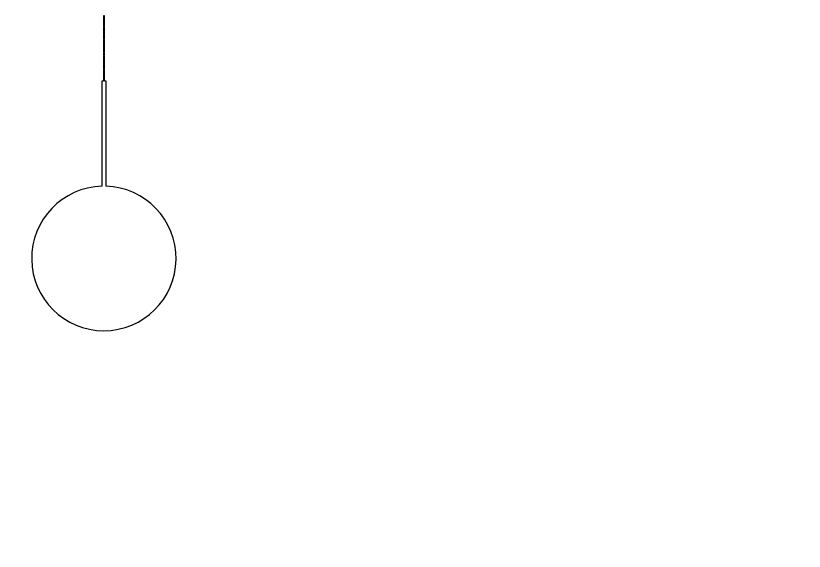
# Model space of a CAD drawing. Header units: inches. Extents: x 0 to 114300, y 0 to 114300.
# Drawn here: x 32352 to 34481, y 91572 to 93016 of the extents above; entities that cross this region are included whole.
import ezdxf

# ---------------------------------------------------------------- set-up
doc = ezdxf.new("R2010")
doc.units = ezdxf.units.IN
doc.header["$MEASUREMENT"] = 0

msp = doc.modelspace()

# ---------------------------------------------------------------- hatches: boundary and pattern name
h = msp.add_hatch()
h.set_pattern_fill('ANSI31', color=256, scale=100)
h.set_pattern_definition([(45, (-3636.992, -6350), (-8.8388348, 8.8388348), [])])
h.paths.add_polyline_path([(114300, 0), (0, 0), (0, 114300), (114300, 114300)])
edge = h.paths.add_edge_path(flags=16)
edge.add_arc((57150, 57150), 50800, 288.35844, 529.79531, ccw=False)
edge.add_line((73150, 8935.5), (41150, 8935.5))
edge.add_arc((57150, 57150), 50800, 190.20469, 251.64156, ccw=False)
edge.add_arc((57150, 57150), 50800, 169.79531, 190.20469, ccw=False)

# ---------------------------------------------------------------- linework, layer by layer
for p, q in [((32591.9, 92843.7), (32588.9, 92843.7)), ((32588.9, 92843.7), (32588.9, 92840.7)), ((32591.9, 92840.7), (32591.9, 92843.7))]:
    msp.add_line(p, q)
for points in [[(32591.9, 93015.7), (32588.9, 93015.7), (32588.9, 93012.7), (32591.9, 93012.7)], [(32591.9, 93011.7), (32588.9, 93011.7), (32588.9, 93008.7), (32591.9, 93008.7)], [(32591.9, 93007.7), (32588.9, 93007.7), (32588.9, 93004.7), (32591.9, 93004.7)], [(32591.9, 93003.7), (32588.9, 93003.7), (32588.9, 93000.7), (32591.9, 93000.7)], [(32591.9, 92999.7), (32588.9, 92999.7), (32588.9, 92996.7), (32591.9, 92996.7)], [(32591.9, 92995.7), (32588.9, 92995.7), (32588.9, 92992.7), (32591.9, 92992.7)], [(32591.9, 92991.7), (32588.9, 92991.7), (32588.9, 92988.7), (32591.9, 92988.7)], [(32591.9, 92987.7), (32588.9, 92987.7), (32588.9, 92984.7), (32591.9, 92984.7)], [(32591.9, 92983.7), (32588.9, 92983.7), (32588.9, 92980.7), (32591.9, 92980.7)], [(32591.9, 92979.7), (32588.9, 92979.7), (32588.9, 92976.7), (32591.9, 92976.7)], [(32591.9, 92975.7), (32588.9, 92975.7), (32588.9, 92972.7), (32591.9, 92972.7)], [(32591.9, 92971.7), (32588.9, 92971.7), (32588.9, 92968.7), (32591.9, 92968.7)], [(32591.9, 92967.7), (32588.9, 92967.7), (32588.9, 92964.7), (32591.9, 92964.7)], [(32591.9, 92963.7), (32588.9, 92963.7), (32588.9, 92960.7), (32591.9, 92960.7)], [(32591.9, 92959.7), (32588.9, 92959.7), (32588.9, 92956.7), (32591.9, 92956.7)], [(32591.9, 92955.7), (32588.9, 92955.7), (32588.9, 92952.7), (32591.9, 92952.7)], [(32591.9, 92951.7), (32588.9, 92951.7), (32588.9, 92948.7), (32591.9, 92948.7)], [(32591.9, 92947.7), (32588.9, 92947.7), (32588.9, 92944.7), (32591.9, 92944.7)], [(32591.9, 92943.7), (32588.9, 92943.7), (32588.9, 92940.7), (32591.9, 92940.7)], [(32591.9, 92939.7), (32588.9, 92939.7), (32588.9, 92936.7), (32591.9, 92936.7)], [(32591.9, 92935.7), (32588.9, 92935.7), (32588.9, 92932.7), (32591.9, 92932.7)], [(32591.9, 92931.7), (32588.9, 92931.7), (32588.9, 92928.7), (32591.9, 92928.7)], [(32591.9, 92927.7), (32588.9, 92927.7), (32588.9, 92924.7), (32591.9, 92924.7)], [(32591.9, 92923.7), (32588.9, 92923.7), (32588.9, 92920.7), (32591.9, 92920.7)], [(32591.9, 92919.7), (32588.9, 92919.7), (32588.9, 92916.7), (32591.9, 92916.7)], [(32591.9, 92915.7), (32588.9, 92915.7), (32588.9, 92912.7), (32591.9, 92912.7)], [(32591.9, 92911.7), (32588.9, 92911.7), (32588.9, 92908.7), (32591.9, 92908.7)], [(32591.9, 92907.7), (32588.9, 92907.7), (32588.9, 92904.7), (32591.9, 92904.7)], [(32591.9, 92903.7), (32588.9, 92903.7), (32588.9, 92900.7), (32591.9, 92900.7)], [(32591.9, 92899.7), (32588.9, 92899.7), (32588.9, 92896.7), (32591.9, 92896.7)], [(32591.9, 92895.7), (32588.9, 92895.7), (32588.9, 92892.7), (32591.9, 92892.7)], [(32591.9, 92891.7), (32588.9, 92891.7), (32588.9, 92888.7), (32591.9, 92888.7)], [(32591.9, 92887.7), (32588.9, 92887.7), (32588.9, 92884.7), (32591.9, 92884.7)], [(32591.9, 92883.7), (32588.9, 92883.7), (32588.9, 92880.7), (32591.9, 92880.7)], [(32591.9, 92879.7), (32588.9, 92879.7), (32588.9, 92876.7), (32591.9, 92876.7)], [(32591.9, 92875.7), (32588.9, 92875.7), (32588.9, 92872.7), (32591.9, 92872.7)], [(32591.9, 92871.7), (32588.9, 92871.7), (32588.9, 92868.7), (32591.9, 92868.7)], [(32591.9, 92867.7), (32588.9, 92867.7), (32588.9, 92864.7), (32591.9, 92864.7)], [(32591.9, 92863.7), (32588.9, 92863.7), (32588.9, 92860.7), (32591.9, 92860.7)], [(32591.9, 92859.7), (32588.9, 92859.7), (32588.9, 92856.7), (32591.9, 92856.7)], [(32591.9, 92855.7), (32588.9, 92855.7), (32588.9, 92852.7), (32591.9, 92852.7)], [(32591.9, 92851.7), (32588.9, 92851.7), (32588.9, 92848.7), (32591.9, 92848.7)], [(32591.9, 92847.7), (32588.9, 92847.7), (32588.9, 92844.7), (32591.9, 92844.7)]]:
    msp.add_lwpolyline(points, close=True)
for points in [[(32585.4, 92556.4), (32585.4, 92840.7), (32588.9, 92840.7)], [(32591.9, 92840.7), (32595.4, 92840.7), (32595.4, 92556.4)]]:
    msp.add_lwpolyline(points)
msp.add_arc((32590.4, 92361.4), 195, 91.4693, 88.5307)

doc.saveas('drawing.dxf')
